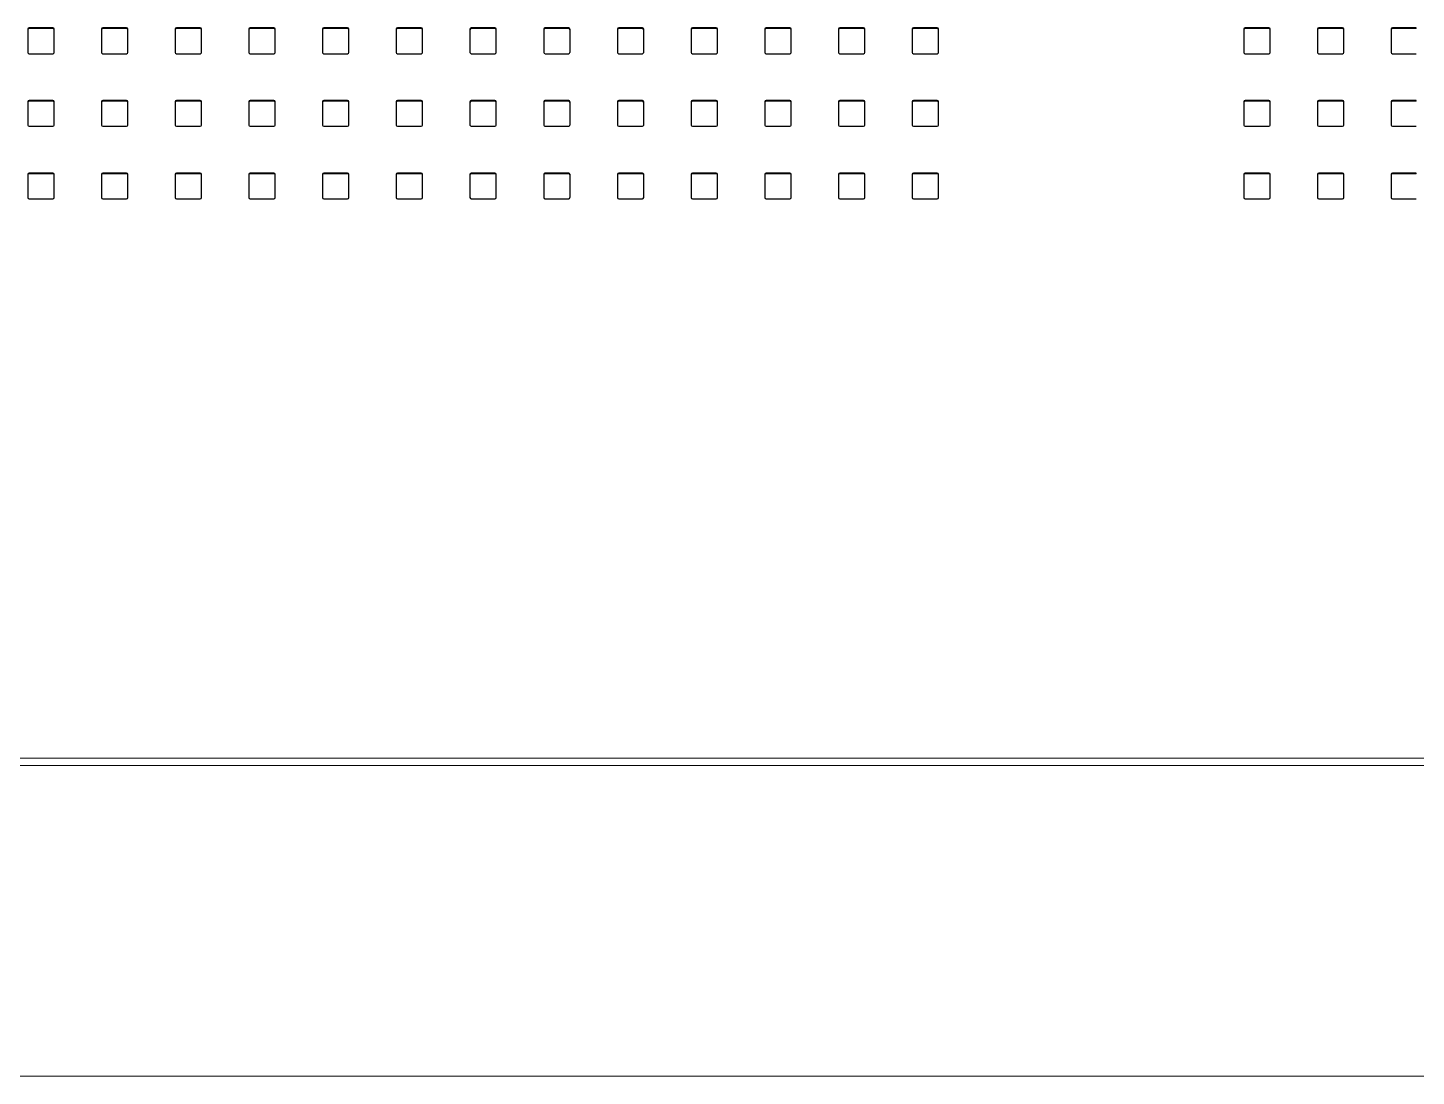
# Model space of a CAD drawing. Header units: millimetres. Extents: x -218071 to -203542, y 15363 to 51382.
# Drawn here: x -217550.5 to -217497.8, y 51300.1 to 51340 of the extents above; entities that cross this region are included whole.
import ezdxf

# ---------------------------------------------------------------- set-up
doc = ezdxf.new("R2010")
doc.units = ezdxf.units.MM
doc.header["$LTSCALE"] = 4
doc.layers.add('TPF-EQUIPEMENT', color=7, linetype='Continuous')

msp = doc.modelspace()

# ---------------------------------------------------------------- linework, layer by layer
at = {"layer": 'TPF-EQUIPEMENT', "color": 7, "linetype": 'Continuous', "lineweight": 25, "transparency": 33554671}
for p, q in [((-217550.502, 51339.915), (-217550.502, 51339.028)), ((-217549.552, 51339.964), (-217550.452, 51339.964)), ((-217549.552, 51339.938), (-217550.452, 51339.938)), ((-217549.502, 51339.028), (-217549.502, 51339.915)), ((-217547.702, 51339.915), (-217547.702, 51339.028)), ((-217546.752, 51339.964), (-217547.652, 51339.964)), ((-217546.752, 51339.938), (-217547.652, 51339.938)), ((-217546.702, 51339.028), (-217546.702, 51339.915)), ((-217544.902, 51339.915), (-217544.902, 51339.028)), ((-217543.952, 51339.964), (-217544.852, 51339.964)), ((-217543.952, 51339.938), (-217544.852, 51339.938)), ((-217543.902, 51339.028), (-217543.902, 51339.915)), ((-217542.102, 51339.915), (-217542.102, 51339.028)), ((-217541.152, 51339.964), (-217542.052, 51339.964)), ((-217541.152, 51339.938), (-217542.052, 51339.938)), ((-217541.102, 51339.028), (-217541.102, 51339.915)), ((-217539.302, 51339.915), (-217539.302, 51339.028)), ((-217538.352, 51339.964), (-217539.252, 51339.964)), ((-217538.352, 51339.938), (-217539.252, 51339.938)), ((-217538.302, 51339.028), (-217538.302, 51339.915)), ((-217536.502, 51339.915), (-217536.502, 51339.028)), ((-217535.552, 51339.964), (-217536.452, 51339.964)), ((-217535.552, 51339.938), (-217536.452, 51339.938)), ((-217535.502, 51339.028), (-217535.502, 51339.915)), ((-217533.702, 51339.915), (-217533.702, 51339.028)), ((-217532.752, 51339.964), (-217533.652, 51339.964)), ((-217532.752, 51339.938), (-217533.652, 51339.938)), ((-217532.702, 51339.028), (-217532.702, 51339.915)), ((-217530.902, 51339.915), (-217530.902, 51339.028)), ((-217529.952, 51339.964), (-217530.852, 51339.964)), ((-217529.952, 51339.938), (-217530.852, 51339.938)), ((-217529.902, 51339.028), (-217529.902, 51339.915)), ((-217528.102, 51339.915), (-217528.102, 51339.028)), ((-217527.152, 51339.964), (-217528.052, 51339.964)), ((-217527.152, 51339.938), (-217528.052, 51339.938)), ((-217527.102, 51339.028), (-217527.102, 51339.915)), ((-217525.302, 51339.915), (-217525.302, 51339.028)), ((-217524.352, 51339.964), (-217525.252, 51339.964)), ((-217524.352, 51339.938), (-217525.252, 51339.938)), ((-217524.302, 51339.028), (-217524.302, 51339.915)), ((-217522.502, 51339.915), (-217522.502, 51339.028)), ((-217521.552, 51339.964), (-217522.452, 51339.964)), ((-217521.552, 51339.938), (-217522.452, 51339.938)), ((-217521.502, 51339.028), (-217521.502, 51339.915)), ((-217519.702, 51339.915), (-217519.702, 51339.028)), ((-217518.752, 51339.964), (-217519.652, 51339.964)), ((-217518.752, 51339.938), (-217519.652, 51339.938)), ((-217518.702, 51339.028), (-217518.702, 51339.915)), ((-217516.902, 51339.915), (-217516.902, 51339.028)), ((-217515.952, 51339.964), (-217516.852, 51339.964)), ((-217515.952, 51339.938), (-217516.852, 51339.938)), ((-217515.902, 51339.028), (-217515.902, 51339.915)), ((-217504.302, 51339.915), (-217504.302, 51339.028)), ((-217503.352, 51339.964), (-217504.252, 51339.964)), ((-217503.352, 51339.938), (-217504.252, 51339.938)), ((-217503.302, 51339.028), (-217503.302, 51339.915)), ((-217501.502, 51339.915), (-217501.502, 51339.028)), ((-217500.552, 51339.964), (-217501.452, 51339.964)), ((-217500.552, 51339.938), (-217501.452, 51339.938)), ((-217500.502, 51339.028), (-217500.502, 51339.915)), ((-217498.702, 51339.915), (-217498.702, 51339.028)), ((-217497.752, 51339.964), (-217498.652, 51339.964)), ((-217497.752, 51339.938), (-217498.652, 51339.938)), ((-217550.452, 51338.979), (-217549.552, 51338.979)), ((-217547.652, 51338.979), (-217546.752, 51338.979)), ((-217544.852, 51338.979), (-217543.952, 51338.979)), ((-217542.052, 51338.979), (-217541.152, 51338.979)), ((-217539.252, 51338.979), (-217538.352, 51338.979)), ((-217536.452, 51338.979), (-217535.552, 51338.979)), ((-217533.652, 51338.979), (-217532.752, 51338.979)), ((-217530.852, 51338.979), (-217529.952, 51338.979)), ((-217528.052, 51338.979), (-217527.152, 51338.979)), ((-217525.252, 51338.979), (-217524.352, 51338.979)), ((-217522.452, 51338.979), (-217521.552, 51338.979)), ((-217519.652, 51338.979), (-217518.752, 51338.979)), ((-217516.852, 51338.979), (-217515.952, 51338.979)), ((-217504.252, 51338.979), (-217503.352, 51338.979)), ((-217501.452, 51338.979), (-217500.552, 51338.979)), ((-217498.652, 51338.979), (-217497.752, 51338.979)), ((-217550.502, 51337.157), (-217550.502, 51336.271)), ((-217549.552, 51337.206), (-217550.452, 51337.206)), ((-217549.552, 51337.18), (-217550.452, 51337.18)), ((-217549.502, 51336.271), (-217549.502, 51337.157)), ((-217547.702, 51337.157), (-217547.702, 51336.271)), ((-217546.752, 51337.206), (-217547.652, 51337.206)), ((-217546.752, 51337.18), (-217547.652, 51337.18)), ((-217546.702, 51336.271), (-217546.702, 51337.157)), ((-217544.902, 51337.157), (-217544.902, 51336.271)), ((-217543.952, 51337.206), (-217544.852, 51337.206)), ((-217543.952, 51337.18), (-217544.852, 51337.18)), ((-217543.902, 51336.271), (-217543.902, 51337.157)), ((-217542.102, 51337.157), (-217542.102, 51336.271)), ((-217541.152, 51337.206), (-217542.052, 51337.206)), ((-217541.152, 51337.18), (-217542.052, 51337.18)), ((-217541.102, 51336.271), (-217541.102, 51337.157)), ((-217539.302, 51337.157), (-217539.302, 51336.271)), ((-217538.352, 51337.206), (-217539.252, 51337.206)), ((-217538.352, 51337.18), (-217539.252, 51337.18)), ((-217538.302, 51336.271), (-217538.302, 51337.157)), ((-217536.502, 51337.157), (-217536.502, 51336.271)), ((-217535.552, 51337.206), (-217536.452, 51337.206)), ((-217535.552, 51337.18), (-217536.452, 51337.18)), ((-217535.502, 51336.271), (-217535.502, 51337.157)), ((-217533.702, 51337.157), (-217533.702, 51336.271)), ((-217532.752, 51337.206), (-217533.652, 51337.206)), ((-217532.752, 51337.18), (-217533.652, 51337.18)), ((-217532.702, 51336.271), (-217532.702, 51337.157)), ((-217530.902, 51337.157), (-217530.902, 51336.271)), ((-217529.952, 51337.206), (-217530.852, 51337.206)), ((-217529.952, 51337.18), (-217530.852, 51337.18)), ((-217529.902, 51336.271), (-217529.902, 51337.157)), ((-217528.102, 51337.157), (-217528.102, 51336.271)), ((-217527.152, 51337.206), (-217528.052, 51337.206)), ((-217527.152, 51337.18), (-217528.052, 51337.18)), ((-217527.102, 51336.271), (-217527.102, 51337.157)), ((-217525.302, 51337.157), (-217525.302, 51336.271)), ((-217524.352, 51337.206), (-217525.252, 51337.206)), ((-217524.352, 51337.18), (-217525.252, 51337.18)), ((-217524.302, 51336.271), (-217524.302, 51337.157)), ((-217522.502, 51337.157), (-217522.502, 51336.271)), ((-217521.552, 51337.206), (-217522.452, 51337.206)), ((-217521.552, 51337.18), (-217522.452, 51337.18)), ((-217521.502, 51336.271), (-217521.502, 51337.157)), ((-217519.702, 51337.157), (-217519.702, 51336.271)), ((-217518.752, 51337.206), (-217519.652, 51337.206)), ((-217518.752, 51337.18), (-217519.652, 51337.18)), ((-217518.702, 51336.271), (-217518.702, 51337.157)), ((-217516.902, 51337.157), (-217516.902, 51336.271)), ((-217515.952, 51337.206), (-217516.852, 51337.206)), ((-217515.952, 51337.18), (-217516.852, 51337.18)), ((-217515.902, 51336.271), (-217515.902, 51337.157)), ((-217504.302, 51337.157), (-217504.302, 51336.271)), ((-217503.352, 51337.206), (-217504.252, 51337.206)), ((-217503.352, 51337.18), (-217504.252, 51337.18)), ((-217503.302, 51336.271), (-217503.302, 51337.157)), ((-217501.502, 51337.157), (-217501.502, 51336.271)), ((-217500.552, 51337.206), (-217501.452, 51337.206)), ((-217500.552, 51337.18), (-217501.452, 51337.18)), ((-217500.502, 51336.271), (-217500.502, 51337.157)), ((-217498.702, 51337.157), (-217498.702, 51336.271)), ((-217497.752, 51337.206), (-217498.652, 51337.206)), ((-217497.752, 51337.18), (-217498.652, 51337.18)), ((-217550.452, 51336.222), (-217549.552, 51336.222)), ((-217547.652, 51336.222), (-217546.752, 51336.222)), ((-217544.852, 51336.222), (-217543.952, 51336.222)), ((-217542.052, 51336.222), (-217541.152, 51336.222)), ((-217539.252, 51336.222), (-217538.352, 51336.222)), ((-217536.452, 51336.222), (-217535.552, 51336.222)), ((-217533.652, 51336.222), (-217532.752, 51336.222)), ((-217530.852, 51336.222), (-217529.952, 51336.222)), ((-217528.052, 51336.222), (-217527.152, 51336.222)), ((-217525.252, 51336.222), (-217524.352, 51336.222)), ((-217522.452, 51336.222), (-217521.552, 51336.222)), ((-217519.652, 51336.222), (-217518.752, 51336.222)), ((-217516.852, 51336.222), (-217515.952, 51336.222)), ((-217504.252, 51336.222), (-217503.352, 51336.222)), ((-217501.452, 51336.222), (-217500.552, 51336.222)), ((-217498.652, 51336.222), (-217497.752, 51336.222)), ((-217550.502, 51334.4), (-217550.502, 51333.513)), ((-217549.552, 51334.449), (-217550.452, 51334.449)), ((-217549.552, 51334.423), (-217550.452, 51334.423)), ((-217549.502, 51333.513), (-217549.502, 51334.4)), ((-217547.702, 51334.4), (-217547.702, 51333.513)), ((-217546.752, 51334.449), (-217547.652, 51334.449)), ((-217546.752, 51334.423), (-217547.652, 51334.423)), ((-217546.702, 51333.513), (-217546.702, 51334.4)), ((-217544.902, 51334.4), (-217544.902, 51333.513)), ((-217543.952, 51334.449), (-217544.852, 51334.449)), ((-217543.952, 51334.423), (-217544.852, 51334.423)), ((-217543.902, 51333.513), (-217543.902, 51334.4)), ((-217542.102, 51334.4), (-217542.102, 51333.513)), ((-217541.152, 51334.449), (-217542.052, 51334.449)), ((-217541.152, 51334.423), (-217542.052, 51334.423)), ((-217541.102, 51333.513), (-217541.102, 51334.4)), ((-217539.302, 51334.4), (-217539.302, 51333.513)), ((-217538.352, 51334.449), (-217539.252, 51334.449)), ((-217538.352, 51334.423), (-217539.252, 51334.423)), ((-217538.302, 51333.513), (-217538.302, 51334.4)), ((-217536.502, 51334.4), (-217536.502, 51333.513)), ((-217535.552, 51334.449), (-217536.452, 51334.449)), ((-217535.552, 51334.423), (-217536.452, 51334.423)), ((-217535.502, 51333.513), (-217535.502, 51334.4)), ((-217533.702, 51334.4), (-217533.702, 51333.513)), ((-217532.752, 51334.449), (-217533.652, 51334.449)), ((-217532.752, 51334.423), (-217533.652, 51334.423)), ((-217532.702, 51333.513), (-217532.702, 51334.4)), ((-217530.902, 51334.4), (-217530.902, 51333.513)), ((-217529.952, 51334.449), (-217530.852, 51334.449)), ((-217529.952, 51334.423), (-217530.852, 51334.423)), ((-217529.902, 51333.513), (-217529.902, 51334.4)), ((-217528.102, 51334.4), (-217528.102, 51333.513)), ((-217527.152, 51334.449), (-217528.052, 51334.449)), ((-217527.152, 51334.423), (-217528.052, 51334.423)), ((-217527.102, 51333.513), (-217527.102, 51334.4)), ((-217525.302, 51334.4), (-217525.302, 51333.513)), ((-217524.352, 51334.449), (-217525.252, 51334.449)), ((-217524.352, 51334.423), (-217525.252, 51334.423)), ((-217524.302, 51333.513), (-217524.302, 51334.4)), ((-217522.502, 51334.4), (-217522.502, 51333.513)), ((-217521.552, 51334.449), (-217522.452, 51334.449)), ((-217521.552, 51334.423), (-217522.452, 51334.423)), ((-217521.502, 51333.513), (-217521.502, 51334.4)), ((-217519.702, 51334.4), (-217519.702, 51333.513)), ((-217518.752, 51334.449), (-217519.652, 51334.449)), ((-217518.752, 51334.423), (-217519.652, 51334.423)), ((-217518.702, 51333.513), (-217518.702, 51334.4)), ((-217516.902, 51334.4), (-217516.902, 51333.513)), ((-217515.952, 51334.449), (-217516.852, 51334.449)), ((-217515.952, 51334.423), (-217516.852, 51334.423)), ((-217515.902, 51333.513), (-217515.902, 51334.4)), ((-217504.302, 51334.4), (-217504.302, 51333.513)), ((-217503.352, 51334.449), (-217504.252, 51334.449)), ((-217503.352, 51334.423), (-217504.252, 51334.423)), ((-217503.302, 51333.513), (-217503.302, 51334.4)), ((-217501.502, 51334.4), (-217501.502, 51333.513)), ((-217500.552, 51334.449), (-217501.452, 51334.449)), ((-217500.552, 51334.423), (-217501.452, 51334.423)), ((-217500.502, 51333.513), (-217500.502, 51334.4)), ((-217498.702, 51334.4), (-217498.702, 51333.513)), ((-217497.752, 51334.449), (-217498.652, 51334.449)), ((-217497.752, 51334.423), (-217498.652, 51334.423)), ((-217550.452, 51333.464), (-217549.552, 51333.464)), ((-217547.652, 51333.464), (-217546.752, 51333.464)), ((-217544.852, 51333.464), (-217543.952, 51333.464)), ((-217542.052, 51333.464), (-217541.152, 51333.464)), ((-217539.252, 51333.464), (-217538.352, 51333.464)), ((-217536.452, 51333.464), (-217535.552, 51333.464)), ((-217533.652, 51333.464), (-217532.752, 51333.464)), ((-217530.852, 51333.464), (-217529.952, 51333.464)), ((-217528.052, 51333.464), (-217527.152, 51333.464)), ((-217525.252, 51333.464), (-217524.352, 51333.464)), ((-217522.452, 51333.464), (-217521.552, 51333.464)), ((-217519.652, 51333.464), (-217518.752, 51333.464)), ((-217516.852, 51333.464), (-217515.952, 51333.464)), ((-217504.252, 51333.464), (-217503.352, 51333.464)), ((-217501.452, 51333.464), (-217500.552, 51333.464)), ((-217498.652, 51333.464), (-217497.752, 51333.464))]:
    msp.add_line(p, q, dxfattribs=at)
at = {"layer": 'TPF-EQUIPEMENT', "color": 8, "linetype": 'Continuous', "lineweight": 18, "transparency": 33554671}
for p, q in [((-217550.452, 51339.938), (-217550.452, 51339.964)), ((-217549.552, 51339.938), (-217549.552, 51339.964)), ((-217547.652, 51339.938), (-217547.652, 51339.964)), ((-217546.752, 51339.938), (-217546.752, 51339.964)), ((-217544.852, 51339.938), (-217544.852, 51339.964)), ((-217543.952, 51339.938), (-217543.952, 51339.964)), ((-217542.052, 51339.938), (-217542.052, 51339.964)), ((-217541.152, 51339.938), (-217541.152, 51339.964)), ((-217539.252, 51339.938), (-217539.252, 51339.964)), ((-217538.352, 51339.938), (-217538.352, 51339.964)), ((-217536.452, 51339.938), (-217536.452, 51339.964)), ((-217535.552, 51339.938), (-217535.552, 51339.964)), ((-217533.652, 51339.938), (-217533.652, 51339.964)), ((-217532.752, 51339.938), (-217532.752, 51339.964)), ((-217530.852, 51339.938), (-217530.852, 51339.964)), ((-217529.952, 51339.938), (-217529.952, 51339.964)), ((-217528.052, 51339.938), (-217528.052, 51339.964)), ((-217527.152, 51339.938), (-217527.152, 51339.964)), ((-217525.252, 51339.938), (-217525.252, 51339.964)), ((-217524.352, 51339.938), (-217524.352, 51339.964)), ((-217522.452, 51339.938), (-217522.452, 51339.964)), ((-217521.552, 51339.938), (-217521.552, 51339.964)), ((-217519.652, 51339.938), (-217519.652, 51339.964)), ((-217518.752, 51339.938), (-217518.752, 51339.964)), ((-217516.852, 51339.938), (-217516.852, 51339.964)), ((-217515.952, 51339.938), (-217515.952, 51339.964)), ((-217504.252, 51339.938), (-217504.252, 51339.964)), ((-217503.352, 51339.938), (-217503.352, 51339.964)), ((-217501.452, 51339.938), (-217501.452, 51339.964)), ((-217500.552, 51339.938), (-217500.552, 51339.964)), ((-217498.652, 51339.938), (-217498.652, 51339.964)), ((-217497.752, 51339.938), (-217497.752, 51339.964)), ((-217550.452, 51337.18), (-217550.452, 51337.206)), ((-217549.552, 51337.18), (-217549.552, 51337.206)), ((-217547.652, 51337.18), (-217547.652, 51337.206)), ((-217546.752, 51337.18), (-217546.752, 51337.206)), ((-217544.852, 51337.18), (-217544.852, 51337.206)), ((-217543.952, 51337.18), (-217543.952, 51337.206)), ((-217542.052, 51337.18), (-217542.052, 51337.206)), ((-217541.152, 51337.18), (-217541.152, 51337.206)), ((-217539.252, 51337.18), (-217539.252, 51337.206)), ((-217538.352, 51337.18), (-217538.352, 51337.206)), ((-217536.452, 51337.18), (-217536.452, 51337.206)), ((-217535.552, 51337.18), (-217535.552, 51337.206)), ((-217533.652, 51337.18), (-217533.652, 51337.206)), ((-217532.752, 51337.18), (-217532.752, 51337.206)), ((-217530.852, 51337.18), (-217530.852, 51337.206)), ((-217529.952, 51337.18), (-217529.952, 51337.206)), ((-217528.052, 51337.18), (-217528.052, 51337.206)), ((-217527.152, 51337.18), (-217527.152, 51337.206)), ((-217525.252, 51337.18), (-217525.252, 51337.206)), ((-217524.352, 51337.18), (-217524.352, 51337.206)), ((-217522.452, 51337.18), (-217522.452, 51337.206)), ((-217521.552, 51337.18), (-217521.552, 51337.206)), ((-217519.652, 51337.18), (-217519.652, 51337.206)), ((-217518.752, 51337.18), (-217518.752, 51337.206)), ((-217516.852, 51337.18), (-217516.852, 51337.206)), ((-217515.952, 51337.18), (-217515.952, 51337.206)), ((-217504.252, 51337.18), (-217504.252, 51337.206)), ((-217503.352, 51337.18), (-217503.352, 51337.206)), ((-217501.452, 51337.18), (-217501.452, 51337.206)), ((-217500.552, 51337.18), (-217500.552, 51337.206)), ((-217498.652, 51337.18), (-217498.652, 51337.206)), ((-217497.752, 51337.18), (-217497.752, 51337.206)), ((-217550.452, 51334.423), (-217550.452, 51334.449)), ((-217549.552, 51334.423), (-217549.552, 51334.449)), ((-217547.652, 51334.423), (-217547.652, 51334.449)), ((-217546.752, 51334.423), (-217546.752, 51334.449)), ((-217544.852, 51334.423), (-217544.852, 51334.449)), ((-217543.952, 51334.423), (-217543.952, 51334.449)), ((-217542.052, 51334.423), (-217542.052, 51334.449)), ((-217541.152, 51334.423), (-217541.152, 51334.449)), ((-217539.252, 51334.423), (-217539.252, 51334.449)), ((-217538.352, 51334.423), (-217538.352, 51334.449)), ((-217536.452, 51334.423), (-217536.452, 51334.449)), ((-217535.552, 51334.423), (-217535.552, 51334.449)), ((-217533.652, 51334.423), (-217533.652, 51334.449)), ((-217532.752, 51334.423), (-217532.752, 51334.449)), ((-217530.852, 51334.423), (-217530.852, 51334.449)), ((-217529.952, 51334.423), (-217529.952, 51334.449)), ((-217528.052, 51334.423), (-217528.052, 51334.449)), ((-217527.152, 51334.423), (-217527.152, 51334.449)), ((-217525.252, 51334.423), (-217525.252, 51334.449)), ((-217524.352, 51334.423), (-217524.352, 51334.449)), ((-217522.452, 51334.423), (-217522.452, 51334.449)), ((-217521.552, 51334.423), (-217521.552, 51334.449)), ((-217519.652, 51334.423), (-217519.652, 51334.449)), ((-217518.752, 51334.423), (-217518.752, 51334.449)), ((-217516.852, 51334.423), (-217516.852, 51334.449)), ((-217515.952, 51334.423), (-217515.952, 51334.449)), ((-217504.252, 51334.423), (-217504.252, 51334.449)), ((-217503.352, 51334.423), (-217503.352, 51334.449)), ((-217501.452, 51334.423), (-217501.452, 51334.449)), ((-217500.552, 51334.423), (-217500.552, 51334.449)), ((-217498.652, 51334.423), (-217498.652, 51334.449)), ((-217497.752, 51334.423), (-217497.752, 51334.449)), ((-217638.702, 51312.233), (-217444.502, 51312.233)), ((-217638.702, 51311.951), (-217444.502, 51311.951)), ((-217638.702, 51300.149), (-217444.502, 51300.149))]:
    msp.add_line(p, q, dxfattribs=at)
at = {"layer": 'TPF-EQUIPEMENT', "color": 7, "linetype": 'Continuous', "lineweight": 25, "transparency": 33554671}
for centre, start, end in [((-217550.453, 51339.914), 89.5648, 179.5581), ((-217550.453, 51339.888), 89.5648, 179.5581), ((-217549.552, 51339.914), 0.4419, 90.4352), ((-217549.552, 51339.888), 0.4419, 90.4352), ((-217547.653, 51339.914), 89.5648, 179.5581), ((-217547.653, 51339.888), 89.5648, 179.5581), ((-217546.752, 51339.914), 0.4419, 90.4352), ((-217546.752, 51339.888), 0.4419, 90.4352), ((-217544.853, 51339.914), 89.5648, 179.5581), ((-217544.853, 51339.888), 89.5648, 179.5581), ((-217543.952, 51339.914), 0.4419, 90.4352), ((-217543.952, 51339.888), 0.4419, 90.4352), ((-217542.053, 51339.914), 89.5648, 179.5581), ((-217542.053, 51339.888), 89.5648, 179.5581), ((-217541.152, 51339.914), 0.4419, 90.4352), ((-217541.152, 51339.888), 0.4419, 90.4352), ((-217539.253, 51339.914), 89.5648, 179.5581), ((-217539.253, 51339.888), 89.5648, 179.5581), ((-217538.352, 51339.914), 0.4419, 90.4352), ((-217538.352, 51339.888), 0.4419, 90.4352), ((-217536.453, 51339.914), 89.5648, 179.5581), ((-217536.453, 51339.888), 89.5648, 179.5581), ((-217535.552, 51339.914), 0.4419, 90.4352), ((-217535.552, 51339.888), 0.4419, 90.4352), ((-217533.653, 51339.914), 89.5648, 179.5581), ((-217533.653, 51339.888), 89.5648, 179.5581), ((-217532.752, 51339.914), 0.4419, 90.4352), ((-217532.752, 51339.888), 0.4419, 90.4352), ((-217530.853, 51339.914), 89.5648, 179.5581), ((-217530.853, 51339.888), 89.5648, 179.5581), ((-217529.952, 51339.914), 0.4419, 90.4352), ((-217529.952, 51339.888), 0.4419, 90.4352), ((-217528.053, 51339.914), 89.5648, 179.5581), ((-217528.053, 51339.888), 89.5648, 179.5581), ((-217527.152, 51339.914), 0.4419, 90.4352), ((-217527.152, 51339.888), 0.4419, 90.4352), ((-217525.253, 51339.914), 89.5648, 179.5581), ((-217525.253, 51339.888), 89.5648, 179.5581), ((-217524.352, 51339.914), 0.4419, 90.4352), ((-217524.352, 51339.888), 0.4419, 90.4352), ((-217522.453, 51339.914), 89.5648, 179.5581), ((-217522.453, 51339.888), 89.5648, 179.5581), ((-217521.552, 51339.914), 0.4419, 90.4352), ((-217521.552, 51339.888), 0.4419, 90.4352), ((-217519.653, 51339.914), 89.5648, 179.5581), ((-217519.653, 51339.888), 89.5648, 179.5581), ((-217518.752, 51339.914), 0.4419, 90.4352), ((-217518.752, 51339.888), 0.4419, 90.4352), ((-217516.853, 51339.914), 89.5648, 179.5581), ((-217516.853, 51339.888), 89.5648, 179.5581), ((-217515.952, 51339.914), 0.4419, 90.4352), ((-217515.952, 51339.888), 0.4419, 90.4352), ((-217504.253, 51339.914), 89.5648, 179.5581), ((-217504.253, 51339.888), 89.5648, 179.5581), ((-217503.352, 51339.914), 0.4419, 90.4352), ((-217503.352, 51339.888), 0.4419, 90.4352), ((-217501.453, 51339.914), 89.5648, 179.5581), ((-217501.453, 51339.888), 89.5648, 179.5581), ((-217500.552, 51339.914), 0.4419, 90.4352), ((-217500.552, 51339.888), 0.4419, 90.4352), ((-217498.653, 51339.914), 89.5648, 179.5581), ((-217498.653, 51339.888), 89.5648, 179.5581), ((-217550.453, 51339.029), 180.4419, 270.4352), ((-217549.552, 51339.029), 269.5648, 359.5581), ((-217547.653, 51339.029), 180.4419, 270.4352), ((-217546.752, 51339.029), 269.5648, 359.5581), ((-217544.853, 51339.029), 180.4419, 270.4352), ((-217543.952, 51339.029), 269.5648, 359.5581), ((-217542.053, 51339.029), 180.4419, 270.4352), ((-217541.152, 51339.029), 269.5648, 359.5581), ((-217539.253, 51339.029), 180.4419, 270.4352), ((-217538.352, 51339.029), 269.5648, 359.5581), ((-217536.453, 51339.029), 180.4419, 270.4352), ((-217535.552, 51339.029), 269.5648, 359.5581), ((-217533.653, 51339.029), 180.4419, 270.4352), ((-217532.752, 51339.029), 269.5648, 359.5581), ((-217530.853, 51339.029), 180.4419, 270.4352), ((-217529.952, 51339.029), 269.5648, 359.5581), ((-217528.053, 51339.029), 180.4419, 270.4352), ((-217527.152, 51339.029), 269.5648, 359.5581), ((-217525.253, 51339.029), 180.4419, 270.4352), ((-217524.352, 51339.029), 269.5648, 359.5581), ((-217522.453, 51339.029), 180.4419, 270.4352), ((-217521.552, 51339.029), 269.5648, 359.5581), ((-217519.653, 51339.029), 180.4419, 270.4352), ((-217518.752, 51339.029), 269.5648, 359.5581), ((-217516.853, 51339.029), 180.4419, 270.4352), ((-217515.952, 51339.029), 269.5648, 359.5581), ((-217504.253, 51339.029), 180.4419, 270.4352), ((-217503.352, 51339.029), 269.5648, 359.5581), ((-217501.453, 51339.029), 180.4419, 270.4352), ((-217500.552, 51339.029), 269.5648, 359.5581), ((-217498.653, 51339.029), 180.4419, 270.4352), ((-217550.453, 51337.157), 89.5648, 179.5581), ((-217550.453, 51337.131), 89.5648, 179.5581), ((-217549.552, 51337.157), 0.4419, 90.4352), ((-217549.552, 51337.131), 0.4419, 90.4352), ((-217547.653, 51337.157), 89.5648, 179.5581), ((-217547.653, 51337.131), 89.5648, 179.5581), ((-217546.752, 51337.157), 0.4419, 90.4352), ((-217546.752, 51337.131), 0.4419, 90.4352), ((-217544.853, 51337.157), 89.5648, 179.5581), ((-217544.853, 51337.131), 89.5648, 179.5581), ((-217543.952, 51337.157), 0.4419, 90.4352), ((-217543.952, 51337.131), 0.4419, 90.4352), ((-217542.053, 51337.157), 89.5648, 179.5581), ((-217542.053, 51337.131), 89.5648, 179.5581), ((-217541.152, 51337.157), 0.4419, 90.4352), ((-217541.152, 51337.131), 0.4419, 90.4352), ((-217539.253, 51337.157), 89.5648, 179.5581), ((-217539.253, 51337.131), 89.5648, 179.5581), ((-217538.352, 51337.157), 0.4419, 90.4352), ((-217538.352, 51337.131), 0.4419, 90.4352), ((-217536.453, 51337.157), 89.5648, 179.5581), ((-217536.453, 51337.131), 89.5648, 179.5581), ((-217535.552, 51337.157), 0.4419, 90.4352), ((-217535.552, 51337.131), 0.4419, 90.4352), ((-217533.653, 51337.157), 89.5648, 179.5581), ((-217533.653, 51337.131), 89.5648, 179.5581), ((-217532.752, 51337.157), 0.4419, 90.4352), ((-217532.752, 51337.131), 0.4419, 90.4352), ((-217530.853, 51337.157), 89.5648, 179.5581), ((-217530.853, 51337.131), 89.5648, 179.5581), ((-217529.952, 51337.157), 0.4419, 90.4352), ((-217529.952, 51337.131), 0.4419, 90.4352), ((-217528.053, 51337.157), 89.5648, 179.5581), ((-217528.053, 51337.131), 89.5648, 179.5581), ((-217527.152, 51337.157), 0.4419, 90.4352), ((-217527.152, 51337.131), 0.4419, 90.4352), ((-217525.253, 51337.157), 89.5648, 179.5581), ((-217525.253, 51337.131), 89.5648, 179.5581), ((-217524.352, 51337.157), 0.4419, 90.4352), ((-217524.352, 51337.131), 0.4419, 90.4352), ((-217522.453, 51337.157), 89.5648, 179.5581), ((-217522.453, 51337.131), 89.5648, 179.5581), ((-217521.552, 51337.157), 0.4419, 90.4352), ((-217521.552, 51337.131), 0.4419, 90.4352), ((-217519.653, 51337.157), 89.5648, 179.5581), ((-217519.653, 51337.131), 89.5648, 179.5581), ((-217518.752, 51337.157), 0.4419, 90.4352), ((-217518.752, 51337.131), 0.4419, 90.4352), ((-217516.853, 51337.157), 89.5648, 179.5581), ((-217516.853, 51337.131), 89.5648, 179.5581), ((-217515.952, 51337.157), 0.4419, 90.4352), ((-217515.952, 51337.131), 0.4419, 90.4352), ((-217504.253, 51337.157), 89.5648, 179.5581), ((-217504.253, 51337.131), 89.5648, 179.5581), ((-217503.352, 51337.157), 0.4419, 90.4352), ((-217503.352, 51337.131), 0.4419, 90.4352), ((-217501.453, 51337.157), 89.5648, 179.5581), ((-217501.453, 51337.131), 89.5648, 179.5581), ((-217500.552, 51337.157), 0.4419, 90.4352), ((-217500.552, 51337.131), 0.4419, 90.4352), ((-217498.653, 51337.157), 89.5648, 179.5581), ((-217498.653, 51337.131), 89.5648, 179.5581), ((-217550.453, 51336.271), 180.4419, 270.4352), ((-217549.552, 51336.271), 269.5648, 359.5581), ((-217547.653, 51336.271), 180.4419, 270.4352), ((-217546.752, 51336.271), 269.5648, 359.5581), ((-217544.853, 51336.271), 180.4419, 270.4352), ((-217543.952, 51336.271), 269.5648, 359.5581), ((-217542.053, 51336.271), 180.4419, 270.4352), ((-217541.152, 51336.271), 269.5648, 359.5581), ((-217539.253, 51336.271), 180.4419, 270.4352), ((-217538.352, 51336.271), 269.5648, 359.5581), ((-217536.453, 51336.271), 180.4419, 270.4352), ((-217535.552, 51336.271), 269.5648, 359.5581), ((-217533.653, 51336.271), 180.4419, 270.4352), ((-217532.752, 51336.271), 269.5648, 359.5581), ((-217530.853, 51336.271), 180.4419, 270.4352), ((-217529.952, 51336.271), 269.5648, 359.5581), ((-217528.053, 51336.271), 180.4419, 270.4352), ((-217527.152, 51336.271), 269.5648, 359.5581), ((-217525.253, 51336.271), 180.4419, 270.4352), ((-217524.352, 51336.271), 269.5648, 359.5581), ((-217522.453, 51336.271), 180.4419, 270.4352), ((-217521.552, 51336.271), 269.5648, 359.5581), ((-217519.653, 51336.271), 180.4419, 270.4352), ((-217518.752, 51336.271), 269.5648, 359.5581), ((-217516.853, 51336.271), 180.4419, 270.4352), ((-217515.952, 51336.271), 269.5648, 359.5581), ((-217504.253, 51336.271), 180.4419, 270.4352), ((-217503.352, 51336.271), 269.5648, 359.5581), ((-217501.453, 51336.271), 180.4419, 270.4352), ((-217500.552, 51336.271), 269.5648, 359.5581), ((-217498.653, 51336.271), 180.4419, 270.4352), ((-217550.453, 51334.399), 89.5648, 179.5581), ((-217550.453, 51334.373), 89.5648, 179.5581), ((-217549.552, 51334.399), 0.4419, 90.4352), ((-217549.552, 51334.373), 0.4419, 90.4352), ((-217547.653, 51334.399), 89.5648, 179.5581), ((-217547.653, 51334.373), 89.5648, 179.5581), ((-217546.752, 51334.399), 0.4419, 90.4352), ((-217546.752, 51334.373), 0.4419, 90.4352), ((-217544.853, 51334.399), 89.5648, 179.5581), ((-217544.853, 51334.373), 89.5648, 179.5581), ((-217543.952, 51334.399), 0.4419, 90.4352), ((-217543.952, 51334.373), 0.4419, 90.4352), ((-217542.053, 51334.399), 89.5648, 179.5581), ((-217542.053, 51334.373), 89.5648, 179.5581), ((-217541.152, 51334.399), 0.4419, 90.4352), ((-217541.152, 51334.373), 0.4419, 90.4352), ((-217539.253, 51334.399), 89.5648, 179.5581), ((-217539.253, 51334.373), 89.5648, 179.5581), ((-217538.352, 51334.399), 0.4419, 90.4352), ((-217538.352, 51334.373), 0.4419, 90.4352), ((-217536.453, 51334.399), 89.5648, 179.5581), ((-217536.453, 51334.373), 89.5648, 179.5581), ((-217535.552, 51334.399), 0.4419, 90.4352), ((-217535.552, 51334.373), 0.4419, 90.4352), ((-217533.653, 51334.399), 89.5648, 179.5581), ((-217533.653, 51334.373), 89.5648, 179.5581), ((-217532.752, 51334.399), 0.4419, 90.4352), ((-217532.752, 51334.373), 0.4419, 90.4352), ((-217530.853, 51334.399), 89.5648, 179.5581), ((-217530.853, 51334.373), 89.5648, 179.5581), ((-217529.952, 51334.399), 0.4419, 90.4352), ((-217529.952, 51334.373), 0.4419, 90.4352), ((-217528.053, 51334.399), 89.5648, 179.5581), ((-217528.053, 51334.373), 89.5648, 179.5581), ((-217527.152, 51334.399), 0.4419, 90.4352), ((-217527.152, 51334.373), 0.4419, 90.4352), ((-217525.253, 51334.399), 89.5648, 179.5581), ((-217525.253, 51334.373), 89.5648, 179.5581), ((-217524.352, 51334.399), 0.4419, 90.4352), ((-217524.352, 51334.373), 0.4419, 90.4352), ((-217522.453, 51334.399), 89.5648, 179.5581), ((-217522.453, 51334.373), 89.5648, 179.5581), ((-217521.552, 51334.399), 0.4419, 90.4352), ((-217521.552, 51334.373), 0.4419, 90.4352), ((-217519.653, 51334.399), 89.5648, 179.5581), ((-217519.653, 51334.373), 89.5648, 179.5581), ((-217518.752, 51334.399), 0.4419, 90.4352), ((-217518.752, 51334.373), 0.4419, 90.4352), ((-217516.853, 51334.399), 89.5648, 179.5581), ((-217516.853, 51334.373), 89.5648, 179.5581), ((-217515.952, 51334.399), 0.4419, 90.4352), ((-217515.952, 51334.373), 0.4419, 90.4352), ((-217504.253, 51334.399), 89.5648, 179.5581), ((-217504.253, 51334.373), 89.5648, 179.5581), ((-217503.352, 51334.399), 0.4419, 90.4352), ((-217503.352, 51334.373), 0.4419, 90.4352), ((-217501.453, 51334.399), 89.5648, 179.5581), ((-217501.453, 51334.373), 89.5648, 179.5581), ((-217500.552, 51334.399), 0.4419, 90.4352), ((-217500.552, 51334.373), 0.4419, 90.4352), ((-217498.653, 51334.399), 89.5648, 179.5581), ((-217498.653, 51334.373), 89.5648, 179.5581), ((-217550.453, 51333.514), 180.4419, 270.4352), ((-217549.552, 51333.514), 269.5648, 359.5581), ((-217547.653, 51333.514), 180.4419, 270.4352), ((-217546.752, 51333.514), 269.5648, 359.5581), ((-217544.853, 51333.514), 180.4419, 270.4352), ((-217543.952, 51333.514), 269.5648, 359.5581), ((-217542.053, 51333.514), 180.4419, 270.4352), ((-217541.152, 51333.514), 269.5648, 359.5581), ((-217539.253, 51333.514), 180.4419, 270.4352), ((-217538.352, 51333.514), 269.5648, 359.5581), ((-217536.453, 51333.514), 180.4419, 270.4352), ((-217535.552, 51333.514), 269.5648, 359.5581), ((-217533.653, 51333.514), 180.4419, 270.4352), ((-217532.752, 51333.514), 269.5648, 359.5581), ((-217530.853, 51333.514), 180.4419, 270.4352), ((-217529.952, 51333.514), 269.5648, 359.5581), ((-217528.053, 51333.514), 180.4419, 270.4352), ((-217527.152, 51333.514), 269.5648, 359.5581), ((-217525.253, 51333.514), 180.4419, 270.4352), ((-217524.352, 51333.514), 269.5648, 359.5581), ((-217522.453, 51333.514), 180.4419, 270.4352), ((-217521.552, 51333.514), 269.5648, 359.5581), ((-217519.653, 51333.514), 180.4419, 270.4352), ((-217518.752, 51333.514), 269.5648, 359.5581), ((-217516.853, 51333.514), 180.4419, 270.4352), ((-217515.952, 51333.514), 269.5648, 359.5581), ((-217504.253, 51333.514), 180.4419, 270.4352), ((-217503.352, 51333.514), 269.5648, 359.5581), ((-217501.453, 51333.514), 180.4419, 270.4352), ((-217500.552, 51333.514), 269.5648, 359.5581), ((-217498.653, 51333.514), 180.4419, 270.4352)]:
    msp.add_arc(centre, 0.0496, start, end, dxfattribs=at)

doc.saveas('drawing.dxf')
